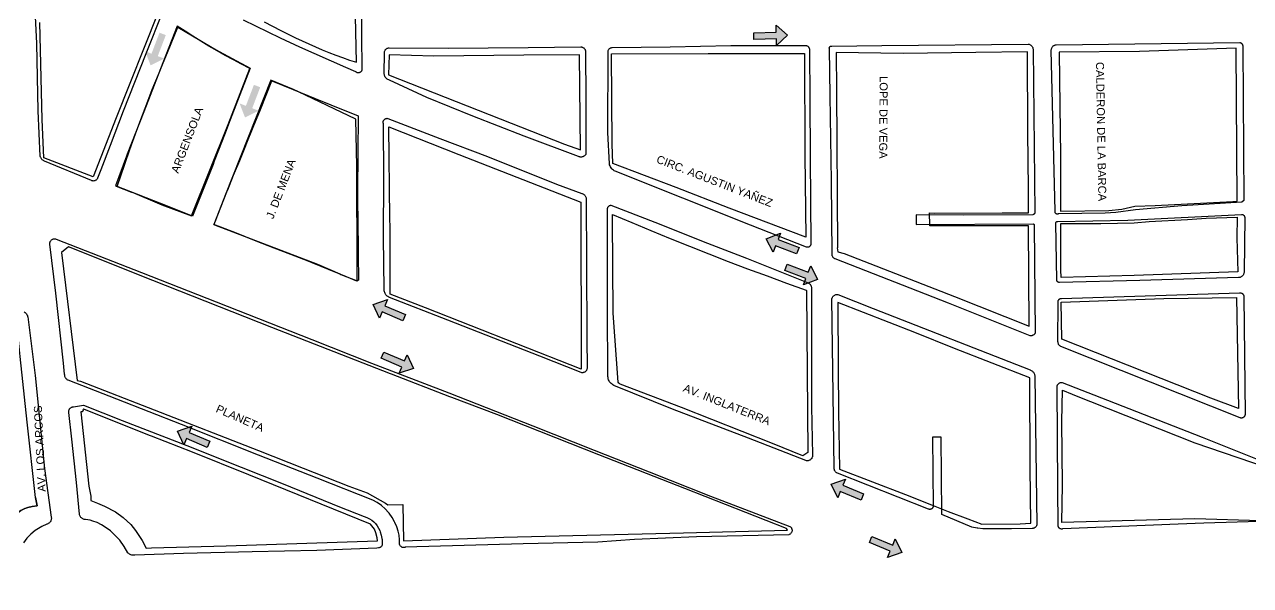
# Model space of a CAD drawing. Header units: metres. Extents: x 668617 to 675126, y 2286318 to 2293677.
# Drawn here: x 671995 to 672761, y 2290429 to 2290780 of the extents above; entities that cross this region are included whole.
import ezdxf

# ---------------------------------------------------------------- set-up
doc = ezdxf.new("R2010")
doc.units = ezdxf.units.M
doc.header["$MEASUREMENT"] = 0
for name, color, linetype in [('0_SENTIDO-VIAL', 30, 'Continuous'), ('DMTG-BANQUETA', 252, 'Continuous'), ('DMTG-MANZANA', 253, 'Continuous'), ('DMTG-NOM-CALLES', 251, 'Continuous'), ('DMTG-TRAZA-BASE', 7, 'Continuous'), ('DMTG_SECCIONES_VIALES', 250, 'Continuous')]:
    doc.layers.add(name, color=color, linetype=linetype)
doc.styles.get("Standard").update_dxf_attribs({"font": 'arial.ttf'})

# ---------------------------------------------------------------- blocks, each defined once
blk = doc.blocks.new('traza_base_proyecto')
at = {"layer": '0_SENTIDO-VIAL'}
for points in [[(526.03, -1878.26), (521.01, -1891.38), (524.95, -1892.88), (516.54, -1897.19), (513.14, -1888.37), (517.08, -1889.87), (522.09, -1876.75)], [(893.48, -1876.79), (907.52, -1876.37), (907.39, -1872.15), (914.6, -1878.26), (907.77, -1884.79), (907.64, -1880.58), (893.6, -1881)], [(585.03, -1910.82), (580.02, -1923.94), (583.95, -1925.44), (575.54, -1929.75), (572.14, -1920.93), (576.08, -1922.43), (581.1, -1909.31)], [(920.24, -2014.9), (907.12, -2009.9), (905.62, -2013.84), (901.3, -2005.43), (910.11, -2002.02), (908.61, -2005.96), (921.74, -2010.96)], [(914.42, -2021.39), (927.55, -2026.39), (929.04, -2022.45), (933.36, -2030.86), (924.55, -2034.27), (926.05, -2030.33), (912.92, -2025.33)], [(674.18, -2056.64), (661.27, -2051.13), (659.61, -2055), (655.63, -2046.43), (664.57, -2043.38), (662.92, -2047.25), (675.84, -2052.76)], [(662.31, -2076.21), (675.23, -2081.73), (676.88, -2077.85), (680.86, -2086.42), (671.92, -2089.48), (673.58, -2085.6), (660.66, -2080.09)], [(551.91, -2135.8), (539, -2130.29), (537.34, -2134.16), (533.36, -2125.59), (542.3, -2122.54), (540.65, -2126.41), (553.57, -2131.93)], [(960.48, -2168.73), (947.53, -2163.3), (945.9, -2167.19), (941.86, -2158.65), (950.78, -2155.53), (949.16, -2159.42), (962.11, -2164.84)], [(967.34, -2191.36), (980.3, -2196.78), (981.93, -2192.89), (985.97, -2201.43), (977.05, -2204.55), (978.67, -2200.67), (965.72, -2195.24)]]:
    blk.add_hatch(color=256, dxfattribs=at).paths.add_polyline_path(points)
for points in [[(893.48, -1876.79), (907.52, -1876.37), (907.39, -1872.15), (914.6, -1878.26), (907.77, -1884.79), (907.64, -1880.58), (893.6, -1881)], [(920.24, -2014.9), (907.12, -2009.9), (905.62, -2013.84), (901.3, -2005.43), (910.11, -2002.02), (908.61, -2005.96), (921.74, -2010.96)], [(914.42, -2021.39), (927.55, -2026.39), (929.04, -2022.45), (933.36, -2030.86), (924.55, -2034.27), (926.05, -2030.33), (912.92, -2025.33)], [(674.18, -2056.64), (661.27, -2051.13), (659.61, -2055), (655.63, -2046.43), (664.57, -2043.38), (662.92, -2047.25), (675.84, -2052.76)], [(662.31, -2076.21), (675.23, -2081.73), (676.88, -2077.85), (680.86, -2086.42), (671.92, -2089.48), (673.58, -2085.6), (660.66, -2080.09)], [(551.91, -2135.8), (539, -2130.29), (537.34, -2134.16), (533.36, -2125.59), (542.3, -2122.54), (540.65, -2126.41), (553.57, -2131.93)], [(960.48, -2168.73), (947.53, -2163.3), (945.9, -2167.19), (941.86, -2158.65), (950.78, -2155.53), (949.16, -2159.42), (962.11, -2164.84)], [(967.34, -2191.36), (980.3, -2196.78), (981.93, -2192.89), (985.97, -2201.43), (977.05, -2204.55), (978.67, -2200.67), (965.72, -2195.24)]]:
    blk.add_lwpolyline(points, close=True, dxfattribs=at)
at = {"layer": 'DMTG-BANQUETA', "linetype": 'Continuous', "lineweight": 25}
for points in [[(648.34, -1846.48, 0), (648.35, -1877.95, 0), (648.53, -1899.92, 0), (648.51, -1900.04, 0), (648.44, -1900.29, 0), (648.35, -1900.52, 0), (648.23, -1900.75, 0), (648.09, -1900.96, 0), (647.92, -1901.15, 0), (647.74, -1901.32, 0), (647.72, -1901.34, 0), (647.51, -1901.48, 0), (647.29, -1901.61, 0), (647.06, -1901.71, 0), (646.82, -1901.78, 0), (646.57, -1901.82, 0), (646.31, -1901.84, 0), (646.06, -1901.83, 0), (645.81, -1901.79, 0), (645.57, -1901.72, 0), (645.33, -1901.62, 0), (645.11, -1901.5, 0), (644.9, -1901.36, 0), (644.71, -1901.19, 0), (638.59, -1898.56, 0), (609.81, -1885.73, 0), (597.74, -1880.21, 0), (574.53, -1868.84, 0)], [(524.17, -1863.4, 0), (513.56, -1890.01, 0), (499.47, -1925.85, 0), (491.22, -1947.28, 0), (485.32, -1962.46, 0), (483.43, -1967.52, 0), (483.31, -1967.81, 0), (483.15, -1968.08, 0), (482.97, -1968.34, 0), (482.76, -1968.57, 0), (482.52, -1968.78, 0), (482.26, -1968.96, 0), (481.98, -1969.11, 0), (481.9, -1969.15, 0), (481.6, -1969.26, 0), (481.3, -1969.33, 0), (480.98, -1969.37, 0), (480.67, -1969.38, 0), (480.35, -1969.35, 0), (480.04, -1969.28, 0), (479.74, -1969.18, 0), (479.56, -1969.1, 0), (450.32, -1956.95, 0), (449.9, -1956.8, 0), (449.5, -1956.6, 0), (449.12, -1956.36, 0), (448.78, -1956.08, 0), (448.6, -1955.91, 0), (448.31, -1955.57, 0), (448.06, -1955.2, 0), (447.85, -1954.8, 0), (447.69, -1954.39, 0), (447.57, -1953.95, 0), (447.57, -1953.94, 0), (446.28, -1925.61, 0), (445.48, -1883.47, 0), (444.48, -1862.53, 0)], [(437.56, -2051.05, 0), (438.04, -2051.42, 0), (438.13, -2051.51, 0), (438.55, -2051.94, 0), (438.92, -2052.41, 0), (439.24, -2052.92, 0), (439.49, -2053.47, 0), (439.69, -2054.04, 0), (439.71, -2054.12, 0), (444.31, -2090.83, 0), (450.12, -2148.95, 0), (454.44, -2179.41, 0), (454.5, -2179.82, 0), (454.51, -2180.24, 0), (454.48, -2180.66, 0), (454.4, -2181.07, 0), (454.27, -2181.47, 0), (454.1, -2181.85, 0), (453.89, -2182.21, 0), (453.83, -2182.29, 0), (453.57, -2182.62, 0), (453.27, -2182.92, 0), (452.94, -2183.18, 0), (452.59, -2183.4, 0), (452.21, -2183.58, 0), (451.82, -2183.72, 0), (451.78, -2183.73, 0), (448.56, -2185.17, 0), (445.52, -2186.95, 0), (444.38, -2187.75, 0), (441.66, -2189.99, 0), (439.2, -2192.52, 0), (437.05, -2195.31, 0)], [(1216.37, -2181.76, 0), (1174.81, -2183.13, 0), (1158.76, -2183.66, 0), (1086.58, -2186.67, 0), (1086.38, -2186.72, 0), (1086.15, -2186.75, 0), (1085.92, -2186.76, 0), (1085.69, -2186.75, 0), (1085.46, -2186.72, 0), (1085.24, -2186.66, 0), (1085.01, -2186.58, 0), (1084.81, -2186.48, 0), (1084.62, -2186.36, 0), (1084.43, -2186.22, 0), (1084.37, -2186.17, 0), (1084.19, -2186.01, 0), (1084.06, -2185.83, 0), (1083.93, -2185.64, 0), (1083.81, -2185.44, 0), (1083.72, -2185.22, 0), (1083.65, -2185, 0), (1083.61, -2184.78, 0), (1083.57, -2161.27, 0), (1083, -2097.66, 0), (1083.06, -2097.4, 0), (1083.13, -2097.13, 0), (1083.23, -2096.88, 0), (1083.36, -2096.63, 0), (1083.5, -2096.4, 0), (1083.67, -2096.19, 0), (1083.87, -2095.99, 0), (1084.07, -2095.81, 0), (1084.11, -2095.78, 0), (1084.34, -2095.63, 0), (1084.58, -2095.5, 0), (1084.83, -2095.39, 0), (1085.1, -2095.31, 0), (1085.37, -2095.26, 0), (1085.64, -2095.23, 0), (1085.91, -2095.23, 0), (1086.19, -2095.25, 0), (1114.5, -2106.33, 0), (1173.75, -2129.38, 0), (1219.58, -2147.69, 0)]]:
    blk.add_polyline3d(points, dxfattribs=at)
for points in [[(548.57, -1976.67, 0), (542.76, -1991.36, 0), (539.95, -1990.25, 0), (526.01, -1984.76, 0), (518.48, -1981.79, 0), (507.97, -1977.65, 0), (495.62, -1972.78, 0), (500.42, -1958.91, 0), (503.64, -1949.6, 0), (505.39, -1944.54, 0), (507.09, -1939.97, 0), (510.48, -1930.89, 0), (514.1, -1921.19, 0), (516.17, -1915.66, 0), (517.57, -1912.27, 0), (521.48, -1902.77, 0), (524.42, -1895.67, 0), (527.16, -1889.03, 0), (533.62, -1873.36, 0), (547.21, -1881.38, 0), (556.08, -1886.61, 0), (559.31, -1888.51, 0), (564.77, -1891.43, 0), (578.77, -1898.91, 0), (569.88, -1921.97, 0), (566.34, -1931.14, 0), (562.69, -1940.55, 0), (559.04, -1950.03, 0), (556.35, -1957, 0), (555.54, -1959.04, 0), (551.82, -1968.45, 0)], [(927.32, -2010.73, 0), (927.08, -2010.75, 0), (926.84, -2010.74, 0), (926.6, -2010.7, 0), (926.39, -2010.64, 0), (891.35, -1996.86, 0), (806.92, -1963.34, 0), (806.3, -1963.03, 0), (805.71, -1962.64, 0), (805.17, -1962.2, 0), (804.72, -1961.73, 0), (804.29, -1961.17, 0), (803.92, -1960.58, 0), (803.63, -1959.94, 0), (803.4, -1959.28, 0), (803.28, -1958.74, 0), (802.17, -1939.11, 0), (802.42, -1888.69, 0), (802.43, -1888.4, 0), (802.48, -1888.11, 0), (802.56, -1887.82, 0), (802.67, -1887.55, 0), (802.81, -1887.29, 0), (802.98, -1887.04, 0), (803.18, -1886.81, 0), (803.4, -1886.62, 0), (803.64, -1886.44, 0), (803.89, -1886.3, 0), (804.17, -1886.18, 0), (804.45, -1886.1, 0), (804.74, -1886.05, 0), (804.97, -1886.03, 0), (841.24, -1885.51, 0), (879.06, -1884.81, 0), (924.84, -1884.76, 0), (925.14, -1884.69, 0), (925.44, -1884.66, 0), (925.76, -1884.67, 0), (926.06, -1884.71, 0), (926.36, -1884.78, 0), (926.65, -1884.89, 0), (926.93, -1885.03, 0), (927.19, -1885.19, 0), (927.43, -1885.39, 0), (927.64, -1885.61, 0), (927.75, -1885.75, 0), (927.93, -1886, 0), (928.07, -1886.28, 0), (928.18, -1886.56, 0), (928.26, -1886.86, 0), (928.31, -1887.17, 0), (928.32, -1887.48, 0), (928.3, -1887.71, 0), (928.4, -1918.01, 0), (928.75, -1954.59, 0), (929.18, -2008.86, 0), (929.14, -2009.1, 0), (929.07, -2009.33, 0), (928.97, -2009.55, 0), (928.86, -2009.76, 0), (928.72, -2009.95, 0), (928.56, -2010.13, 0), (928.38, -2010.29, 0), (928.21, -2010.4, 0), (928.01, -2010.52, 0), (927.79, -2010.62, 0), (927.56, -2010.69, 0)], [(1067.06, -1884.92, 0), (1067.28, -1885.18, 0), (1067.44, -1885.4, 0), (1067.62, -1885.69, 0), (1067.76, -1886, 0), (1067.88, -1886.32, 0), (1067.96, -1886.66, 0), (1068, -1887, 0), (1069.15, -1989.08, 0), (1069.15, -1989.11, 0), (1069.11, -1989.27, 0), (1069.06, -1989.43, 0), (1068.99, -1989.59, 0), (1068.91, -1989.73, 0), (1068.81, -1989.87, 0), (1068.7, -1989.99, 0), (1068.58, -1990.11, 0), (1068.44, -1990.21, 0), (1068.31, -1990.3, 0), (1068.16, -1990.37, 0), (1068.01, -1990.43, 0), (1067.84, -1990.48, 0), (1024.35, -1990.64, 0), (994.88, -1990.46, 0), (994.98, -1996.6, 0), (1068.08, -1996.2, 0), (1068.12, -1996.2, 0), (1068.17, -1996.21, 0), (1068.24, -1996.22, 0), (1068.29, -1996.24, 0), (1068.35, -1996.26, 0), (1068.4, -1996.29, 0), (1068.44, -1996.32, 0), (1068.5, -1996.36, 0), (1068.54, -1996.41, 0), (1068.57, -1996.45, 0), (1068.61, -1996.5, 0), (1068.61, -1996.53, 0), (1068.65, -1996.58, 0), (1068.67, -1996.64, 0), (1068.68, -1996.69, 0), (1068.69, -1996.75, 0), (1068.69, -1996.81, 0), (1068.69, -1996.87, 0), (1068.68, -1996.93, 0), (1069.35, -2064.26, 0), (1069.29, -2064.4, 0), (1069.16, -2064.65, 0), (1069.01, -2064.89, 0), (1068.82, -2065.1, 0), (1068.63, -2065.3, 0), (1068.41, -2065.48, 0), (1068.17, -2065.64, 0), (1067.93, -2065.77, 0), (1067.81, -2065.83, 0), (1067.54, -2065.93, 0), (1067.27, -2066, 0), (1066.98, -2066.04, 0), (1066.71, -2066.05, 0), (1066.43, -2066.04, 0), (1066.15, -2066, 0), (1015.26, -2045.77, 0), (944.4, -2018.01, 0), (944.38, -2018.01, 0), (944.1, -2017.89, 0), (943.84, -2017.75, 0), (943.59, -2017.58, 0), (943.35, -2017.38, 0), (943.14, -2017.17, 0), (942.95, -2016.93, 0), (942.8, -2016.7, 0), (942.65, -2016.43, 0), (942.54, -2016.15, 0), (942.45, -2015.87, 0), (942.39, -2015.57, 0), (942, -1969.49, 0), (941.21, -1916.25, 0), (940.69, -1886.57, 0), (940.69, -1886.51, 0), (940.67, -1886.39, 0), (940.68, -1886.27, 0), (940.69, -1886.14, 0), (940.71, -1886.02, 0), (940.75, -1885.91, 0), (940.8, -1885.79, 0), (940.86, -1885.69, 0), (940.93, -1885.59, 0), (941.01, -1885.49, 0), (941.02, -1885.47, 0), (941.11, -1885.39, 0), (941.21, -1885.31, 0), (941.32, -1885.25, 0), (941.43, -1885.19, 0), (941.54, -1885.15, 0), (941.66, -1885.12, 0), (941.77, -1885.1, 0), (941.9, -1885.09, 0), (942.02, -1885.09, 0), (942.15, -1885.11, 0), (973.42, -1884.66, 0), (1064.85, -1883.84, 0), (1064.96, -1883.85, 0), (1065.3, -1883.91, 0), (1065.63, -1884, 0), (1065.95, -1884.13, 0), (1066.26, -1884.28, 0), (1066.55, -1884.47, 0), (1066.81, -1884.68, 0)], [(1083.29, -1990.06, 0), (1083.14, -1990.06, 0), (1082.99, -1990.04, 0), (1082.84, -1990.01, 0), (1082.7, -1989.96, 0), (1082.57, -1989.9, 0), (1082.43, -1989.83, 0), (1082.31, -1989.74, 0), (1082.21, -1989.65, 0), (1082.1, -1989.54, 0), (1082.01, -1989.43, 0), (1081.93, -1989.3, 0), (1081.86, -1989.17, 0), (1081.8, -1989.03, 0), (1081.76, -1988.89, 0), (1081.73, -1988.74, 0), (1081.72, -1988.59, 0), (1081.72, -1988.44, 0), (1081.74, -1988.29, 0), (1081.77, -1988.14, 0), (1079.4, -1887.57, 0), (1079.41, -1887.41, 0), (1079.46, -1887.07, 0), (1079.54, -1886.74, 0), (1079.65, -1886.42, 0), (1079.8, -1886.11, 0), (1079.97, -1885.82, 0), (1080.17, -1885.54, 0), (1080.4, -1885.29, 0), (1080.41, -1885.27, 0), (1080.67, -1885.04, 0), (1080.94, -1884.84, 0), (1081.23, -1884.66, 0), (1081.54, -1884.52, 0), (1081.86, -1884.4, 0), (1082.19, -1884.32, 0), (1082.53, -1884.27, 0), (1197.28, -1882.93, 0), (1197.46, -1882.97, 0), (1197.66, -1883.04, 0), (1197.85, -1883.12, 0), (1198.04, -1883.23, 0), (1198.22, -1883.35, 0), (1198.38, -1883.49, 0), (1198.53, -1883.64, 0), (1198.66, -1883.81, 0), (1198.7, -1883.87, 0), (1198.81, -1884.05, 0), (1198.9, -1884.25, 0), (1198.97, -1884.45, 0), (1199.02, -1884.66, 0), (1199.05, -1884.87, 0), (1199.06, -1885.08, 0), (1199.05, -1885.29, 0), (1199.65, -1981.63, 0), (1198.38, -1982.51, 0), (1160.89, -1984.94, 0), (1131.99, -1987.33, 0), (1119.83, -1989.09, 0), (1113.1, -1989.56, 0), (1083.82, -1989.95, 0), (1083.73, -1989.98, 0), (1083.59, -1990.02, 0), (1083.44, -1990.05, 0)], [(787.22, -1886.29, 0), (787.46, -1886.5, 0), (787.68, -1886.74, 0), (787.86, -1887.01, 0), (788.03, -1887.3, 0), (788.15, -1887.6, 0), (788.25, -1887.91, 0), (788.3, -1888.24, 0), (788.32, -1888.56, 0), (788.32, -1888.58, 0), (788.56, -1918.17, 0), (788.42, -1952.86, 0), (788.2, -1953.17, 0), (787.94, -1953.45, 0), (787.66, -1953.71, 0), (787.35, -1953.92, 0), (787.02, -1954.11, 0), (786.91, -1954.15, 0), (786.56, -1954.29, 0), (786.19, -1954.38, 0), (785.81, -1954.43, 0), (785.43, -1954.43, 0), (785.06, -1954.4, 0), (784.68, -1954.32, 0), (784.32, -1954.2, 0), (784, -1954.05, 0), (749.99, -1941.38, 0), (717.98, -1928.79, 0), (689.15, -1917.21, 0), (665.79, -1906.47, 0), (665.31, -1906.29, 0), (664.85, -1906.06, 0), (664.42, -1905.78, 0), (664.02, -1905.45, 0), (663.66, -1905.08, 0), (663.5, -1904.88, 0), (663.21, -1904.45, 0), (662.97, -1904, 0), (662.78, -1903.52, 0), (662.65, -1903.02, 0), (662.58, -1902.6, 0), (662.67, -1889.16, 0), (662.69, -1888.82, 0), (662.76, -1888.47, 0), (662.87, -1888.14, 0), (663.01, -1887.83, 0), (663.18, -1887.53, 0), (663.37, -1887.27, 0), (663.61, -1887.02, 0), (663.87, -1886.79, 0), (664.15, -1886.6, 0), (664.46, -1886.43, 0), (664.78, -1886.31, 0), (665.12, -1886.22, 0), (665.46, -1886.16, 0), (665.62, -1886.15, 0), (702.49, -1886.45, 0), (752.53, -1886.08, 0), (785.4, -1885.65, 0), (785.73, -1885.67, 0), (786.05, -1885.73, 0), (786.36, -1885.82, 0), (786.67, -1885.94, 0), (786.95, -1886.1, 0)], [(646.37, -2031.29, 0), (645.44, -2031.84, 0), (636.5, -2028.19, 0), (631.34, -2026.09, 0), (623.15, -2022.75, 0), (617.52, -2020.45, 0), (614.94, -2019.45, 0), (606.85, -2016.32, 0), (602.49, -2014.63, 0), (593.75, -2011.25, 0), (582.59, -2006.93, 0), (570.12, -2002.02, 0), (556.12, -1996.5, 0), (556.79, -1994.82, 0), (558.48, -1990.57, 0), (564.18, -1976.22, 0), (564.69, -1974.96, 0), (568.42, -1965.78, 0), (572.19, -1956.5, 0), (575.97, -1947.21, 0), (576.23, -1946.56, 0), (577.04, -1944.58, 0), (579.79, -1937.82, 0), (580.59, -1935.85, 0), (585.1, -1924.62, 0), (592.27, -1906.81, 0), (605.72, -1912.28, 0), (619.31, -1917.8, 0), (629.23, -1921.83, 0), (646.21, -1928.73, 0), (646.02, -1951.95, 0), (645.96, -1959.84, 0), (645.9, -1967.84, 0), (645.84, -1975.16, 0), (645.85, -1976.18, 0), (645.92, -1983.99, 0), (646, -1991.89, 0), (646.06, -2000.03, 0), (646.14, -2007.06, 0), (646.22, -2015.14, 0)], [(786.62, -2089.11, 0), (786.29, -2089.13, 0), (785.96, -2089.1, 0), (785.63, -2089.04, 0), (785.5, -2089.01, 0), (759.73, -2078.81, 0), (702.31, -2056.34, 0), (665.81, -2042.08, 0), (665.3, -2041.87, 0), (664.82, -2041.59, 0), (664.37, -2041.26, 0), (663.96, -2040.89, 0), (663.59, -2040.47, 0), (663.28, -2040.04, 0), (663.03, -2039.55, 0), (662.82, -2039.04, 0), (662.66, -2038.5, 0), (662.56, -2037.95, 0), (662.54, -2037.39, 0), (662.56, -2036.93, 0), (662.15, -2004.66, 0), (662.19, -1967.46, 0), (661.97, -1933.45, 0), (661.9, -1933.18, 0), (661.86, -1932.9, 0), (661.86, -1932.62, 0), (661.88, -1932.35, 0), (661.94, -1932.07, 0), (662.03, -1931.81, 0), (662.14, -1931.56, 0), (662.29, -1931.32, 0), (662.46, -1931.1, 0), (662.61, -1930.93, 0), (662.82, -1930.75, 0), (663.05, -1930.59, 0), (663.3, -1930.46, 0), (663.56, -1930.36, 0), (663.82, -1930.29, 0), (664.1, -1930.25, 0), (664.38, -1930.23, 0), (664.65, -1930.25, 0), (664.75, -1930.27, 0), (697.33, -1942.8, 0), (727.05, -1954.03, 0), (770.12, -1971.29, 0), (785.92, -1977.16, 0), (786.31, -1977.26, 0), (786.68, -1977.41, 0), (787.03, -1977.6, 0), (787.36, -1977.82, 0), (787.66, -1978.08, 0), (787.93, -1978.37, 0), (788.16, -1978.7, 0), (788.36, -1979.04, 0), (788.52, -1979.41, 0), (788.63, -1979.79, 0), (788.71, -1980.18, 0), (788.73, -1980.58, 0), (788.73, -1980.63, 0), (789.02, -2020.77, 0), (789.07, -2067.68, 0), (789.32, -2086.2, 0), (789.29, -2086.53, 0), (789.23, -2086.86, 0), (789.13, -2087.18, 0), (789, -2087.48, 0), (788.83, -2087.77, 0), (788.63, -2088.04, 0), (788.41, -2088.28, 0), (788.16, -2088.5, 0), (787.88, -2088.69, 0), (787.59, -2088.85, 0), (787.27, -2088.97, 0), (786.95, -2089.06, 0)], [(927.14, -2144.11, 0), (926.76, -2144.12, 0), (926.39, -2144.09, 0), (926.01, -2144.02, 0), (925.97, -2144.01, 0), (890.25, -2129.97, 0), (842.69, -2111.82, 0), (806.07, -2097.03, 0), (805.45, -2096.71, 0), (804.87, -2096.32, 0), (804.32, -2095.87, 0), (803.84, -2095.37, 0), (803.41, -2094.81, 0), (803.39, -2094.78, 0), (803.03, -2094.18, 0), (802.74, -2093.54, 0), (802.52, -2092.87, 0), (802.38, -2092.18, 0), (802.32, -2091.48, 0), (802.32, -2091.19, 0), (801.97, -2048.39, 0), (802, -1999.92, 0), (802.06, -1987.56, 0), (802.02, -1987.27, 0), (802.02, -1986.97, 0), (802.05, -1986.68, 0), (802.11, -1986.39, 0), (802.2, -1986.11, 0), (802.33, -1985.84, 0), (802.34, -1985.82, 0), (802.49, -1985.57, 0), (802.68, -1985.34, 0), (802.88, -1985.13, 0), (803.11, -1984.94, 0), (803.36, -1984.78, 0), (803.63, -1984.65, 0), (803.91, -1984.55, 0), (804.13, -1984.5, 0), (831.62, -1995, 0), (864.49, -2008.13, 0), (888.95, -2017.59, 0), (927.42, -2033.01, 0), (927.77, -2033.17, 0), (928.09, -2033.38, 0), (928.39, -2033.62, 0), (928.66, -2033.89, 0), (928.9, -2034.19, 0), (928.94, -2034.25, 0), (929.14, -2034.59, 0), (929.28, -2034.94, 0), (929.41, -2035.3, 0), (929.49, -2035.68, 0), (929.52, -2036.02, 0), (929.57, -2069.83, 0), (929.51, -2110.44, 0), (930.21, -2140.48, 0), (930.22, -2140.86, 0), (930.19, -2141.23, 0), (930.1, -2141.6, 0), (930, -2141.96, 0), (929.84, -2142.31, 0), (929.65, -2142.63, 0), (929.42, -2142.93, 0), (929.16, -2143.21, 0), (928.87, -2143.45, 0), (928.56, -2143.65, 0), (928.23, -2143.83, 0), (927.88, -2143.96, 0), (927.51, -2144.06, 0)], [(1200.26, -1992.04, 0), (1199.86, -2026.37, 0), (1199.84, -2026.54, 0), (1199.79, -2026.89, 0), (1199.69, -2027.23, 0), (1199.58, -2027.55, 0), (1199.43, -2027.87, 0), (1199.25, -2028.17, 0), (1199.04, -2028.45, 0), (1198.8, -2028.7, 0), (1198.6, -2028.89, 0), (1198.32, -2029.1, 0), (1198.02, -2029.28, 0), (1197.71, -2029.44, 0), (1197.39, -2029.56, 0), (1197.05, -2029.65, 0), (1196.71, -2029.71, 0), (1196.36, -2029.73, 0), (1134.8, -2031.52, 0), (1084.45, -2032.74, 0), (1084.44, -2032.74, 0), (1084.29, -2032.74, 0), (1084.14, -2032.73, 0), (1083.99, -2032.7, 0), (1083.85, -2032.66, 0), (1083.71, -2032.61, 0), (1083.57, -2032.54, 0), (1083.45, -2032.46, 0), (1083.33, -2032.36, 0), (1083.23, -2032.26, 0), (1083.17, -2032.19, 0), (1083.08, -2032.07, 0), (1083, -2031.95, 0), (1082.94, -2031.81, 0), (1082.89, -2031.67, 0), (1082.85, -2031.53, 0), (1082.81, -2031.38, 0), (1082.15, -1995.68, 0), (1082.15, -1995.64, 0), (1082.18, -1995.53, 0), (1082.21, -1995.42, 0), (1082.26, -1995.31, 0), (1082.31, -1995.21, 0), (1082.38, -1995.12, 0), (1082.45, -1995.03, 0), (1082.53, -1994.95, 0), (1082.6, -1994.89, 0), (1082.7, -1994.82, 0), (1082.8, -1994.77, 0), (1082.91, -1994.72, 0), (1083.02, -1994.69, 0), (1083.13, -1994.66, 0), (1083.24, -1994.65, 0), (1083.36, -1994.65, 0), (1083.47, -1994.66, 0), (1127.26, -1993.9, 0), (1198.33, -1990.2, 0), (1198.35, -1990.2, 0), (1198.54, -1990.21, 0), (1198.72, -1990.24, 0), (1198.9, -1990.29, 0), (1199.08, -1990.35, 0), (1199.25, -1990.43, 0), (1199.41, -1990.53, 0), (1199.56, -1990.64, 0), (1199.69, -1990.76, 0), (1199.78, -1990.85, 0), (1199.9, -1990.99, 0), (1200, -1991.15, 0), (1200.09, -1991.32, 0), (1200.16, -1991.49, 0), (1200.21, -1991.67, 0), (1200.24, -1991.86, 0)], [(674.96, -2198.33, 0), (674.67, -2198.34, 0), (674.37, -2198.32, 0), (674.08, -2198.27, 0), (673.79, -2198.19, 0), (673.52, -2198.08, 0), (673.26, -2197.93, 0), (673.02, -2197.76, 0), (672.79, -2197.56, 0), (672.66, -2197.42, 0), (672.48, -2197.18, 0), (672.33, -2196.93, 0), (672.21, -2196.66, 0), (672.11, -2196.37, 0), (672.05, -2196.08, 0), (672.03, -2195.79, 0), (672.03, -2195.49, 0), (672.07, -2195.19, 0), (672.06, -2193.48, 0), (671.8, -2190.63, 0), (671.28, -2188.11, 0), (670.42, -2185.38, 0), (669.25, -2182.77, 0), (669.01, -2182.25, 0), (667.5, -2179.47, 0), (665.69, -2176.87, 0), (665.29, -2176.38, 0), (663.15, -2174.05, 0), (660.76, -2171.98, 0), (658.15, -2170.19, 0), (655.35, -2168.7, 0), (620.6, -2154.98, 0), (584.02, -2140.61, 0), (535.85, -2121.46, 0), (495.39, -2105.65, 0), (465.04, -2093.79, 0), (464.85, -2093.7, 0), (464.48, -2093.47, 0), (464.14, -2093.19, 0), (463.83, -2092.89, 0), (463.55, -2092.55, 0), (463.34, -2092.22, 0), (463.15, -2091.83, 0), (463, -2091.42, 0), (462.89, -2090.99, 0), (462.84, -2090.56, 0), (462.82, -2090.12, 0), (462.03, -2083.14, 0), (457.25, -2039.36, 0), (453.56, -2008.73, 0), (453.54, -2008.49, 0), (453.55, -2008.16, 0), (453.58, -2007.84, 0), (453.67, -2007.53, 0), (453.78, -2007.22, 0), (453.93, -2006.93, 0), (454.11, -2006.66, 0), (454.31, -2006.41, 0), (454.55, -2006.18, 0), (454.65, -2006.09, 0), (454.93, -2005.91, 0), (455.21, -2005.76, 0), (455.51, -2005.64, 0), (455.83, -2005.55, 0), (456.15, -2005.5, 0), (456.47, -2005.49, 0), (456.8, -2005.51, 0), (457.12, -2005.57, 0), (457.43, -2005.66, 0), (510.79, -2026.55, 0), (557.57, -2044.87, 0), (617.19, -2068.31, 0), (654.54, -2083.08, 0), (702.93, -2101.65, 0), (755.4, -2122.32, 0), (793.81, -2137.51, 0), (828.16, -2150.95, 0), (866.4, -2166.14, 0), (915.99, -2185.08, 0), (916.07, -2185.14, 0), (916.35, -2185.33, 0), (916.58, -2185.55, 0), (916.79, -2185.79, 0), (916.98, -2186.06, 0), (917.13, -2186.35, 0), (917.25, -2186.65, 0), (917.33, -2186.96, 0), (917.38, -2187.28, 0), (917.39, -2187.6, 0), (917.37, -2187.92, 0), (917.36, -2187.96, 0), (917.3, -2188.28, 0), (917.2, -2188.59, 0), (917.06, -2188.88, 0), (916.9, -2189.16, 0), (916.71, -2189.42, 0), (916.49, -2189.65, 0), (916.24, -2189.86, 0), (915.97, -2190.04, 0), (915.68, -2190.19, 0), (915.38, -2190.3, 0), (857.72, -2191.54, 0), (818.87, -2193.21, 0), (796.1, -2194.94, 0), (749.26, -2196.01, 0), (675.59, -2198.18, 0), (675.54, -2198.2, 0), (675.26, -2198.28, 0)], [(1069.16, -2091.29, 0), (1070.28, -2184.33, 0), (1070.2, -2184.52, 0), (1070.06, -2184.8, 0), (1069.89, -2185.07, 0), (1069.69, -2185.31, 0), (1069.47, -2185.54, 0), (1069.23, -2185.74, 0), (1069.15, -2185.81, 0), (1068.88, -2185.98, 0), (1068.6, -2186.12, 0), (1068.31, -2186.24, 0), (1068.01, -2186.32, 0), (1067.7, -2186.38, 0), (1067.38, -2186.41, 0), (1054.51, -2186.57, 0), (1037.66, -2186.58, 0), (1036.66, -2186.56, 0), (1033.42, -2186.31, 0), (1033.02, -2186.25, 0), (1029.82, -2185.64, 0), (1011.02, -2177.61, 0), (1010.56, -2129.4, 0), (1005.21, -2129.48, 0), (1005.54, -2172.74, 0), (1005.51, -2172.88, 0), (1005.45, -2173.08, 0), (1005.37, -2173.27, 0), (1005.27, -2173.45, 0), (1005.16, -2173.62, 0), (1005.03, -2173.78, 0), (1004.88, -2173.93, 0), (1004.72, -2174.06, 0), (1004.66, -2174.1, 0), (1004.49, -2174.21, 0), (1004.3, -2174.3, 0), (1004.1, -2174.38, 0), (1003.9, -2174.43, 0), (1003.7, -2174.46, 0), (1003.49, -2174.48, 0), (1003.29, -2174.47, 0), (1003.08, -2174.44, 0), (1002.88, -2174.39, 0), (1002.68, -2174.33, 0), (945.73, -2151.89, 0), (945.71, -2151.89, 0), (945.43, -2151.75, 0), (945.16, -2151.59, 0), (944.91, -2151.39, 0), (944.68, -2151.18, 0), (944.47, -2150.94, 0), (944.28, -2150.69, 0), (944.13, -2150.42, 0), (944.02, -2150.19, 0), (943.91, -2149.89, 0), (943.83, -2149.59, 0), (943.78, -2149.27, 0), (943.76, -2148.96, 0), (943.13, -2102.51, 0), (942.26, -2043, 0), (942.31, -2042.82, 0), (942.42, -2042.48, 0), (942.57, -2042.16, 0), (942.75, -2041.86, 0), (942.95, -2041.57, 0), (943.18, -2041.3, 0), (943.44, -2041.06, 0), (943.72, -2040.85, 0), (943.75, -2040.83, 0), (944.05, -2040.65, 0), (944.37, -2040.5, 0), (944.7, -2040.37, 0), (945.04, -2040.29, 0), (945.39, -2040.23, 0), (945.74, -2040.21, 0), (946.09, -2040.23, 0), (968.14, -2048.91, 0), (1066.15, -2087.32, 0), (1066.45, -2087.45, 0), (1066.86, -2087.66, 0), (1067.25, -2087.91, 0), (1067.61, -2088.2, 0), (1067.93, -2088.53, 0), (1068.23, -2088.88, 0), (1068.49, -2089.26, 0), (1068.64, -2089.53, 0), (1068.82, -2089.95, 0), (1068.98, -2090.38, 0), (1069.09, -2090.83, 0)], [(1198.28, -2117.43, 0), (1198.05, -2117.43, 0), (1197.81, -2117.41, 0), (1197.6, -2117.37, 0), (1197.38, -2117.3, 0), (1085.46, -2072.81, 0), (1085.33, -2072.74, 0), (1085.06, -2072.58, 0), (1084.8, -2072.39, 0), (1084.56, -2072.18, 0), (1084.34, -2071.94, 0), (1084.15, -2071.69, 0), (1083.98, -2071.41, 0), (1083.92, -2071.3, 0), (1083.8, -2071.01, 0), (1083.7, -2070.71, 0), (1083.63, -2070.39, 0), (1083.59, -2070.07, 0), (1083.57, -2069.75, 0), (1083.7, -2044.89, 0), (1083.69, -2044.69, 0), (1083.7, -2044.49, 0), (1083.73, -2044.3, 0), (1083.78, -2044.1, 0), (1083.85, -2043.92, 0), (1083.93, -2043.74, 0), (1084.04, -2043.57, 0), (1084.15, -2043.41, 0), (1084.29, -2043.26, 0), (1084.32, -2043.22, 0), (1084.47, -2043.09, 0), (1084.63, -2042.98, 0), (1084.81, -2042.88, 0), (1084.99, -2042.8, 0), (1085.18, -2042.74, 0), (1085.37, -2042.7, 0), (1085.57, -2042.67, 0), (1085.77, -2042.67, 0), (1197.03, -2039.24, 0), (1197.2, -2039.23, 0), (1197.45, -2039.23, 0), (1197.69, -2039.26, 0), (1197.93, -2039.31, 0), (1198.17, -2039.39, 0), (1198.4, -2039.48, 0), (1198.61, -2039.6, 0), (1198.82, -2039.74, 0), (1199.01, -2039.9, 0), (1199.13, -2040.02, 0), (1199.29, -2040.21, 0), (1199.43, -2040.41, 0), (1199.55, -2040.63, 0), (1199.65, -2040.85, 0), (1199.73, -2041.09, 0), (1199.78, -2041.33, 0), (1199.81, -2041.58, 0), (1200.51, -2115.19, 0), (1200.49, -2115.38, 0), (1200.45, -2115.61, 0), (1200.39, -2115.83, 0), (1200.31, -2116.05, 0), (1200.2, -2116.25, 0), (1200.08, -2116.45, 0), (1199.94, -2116.63, 0), (1199.78, -2116.79, 0), (1199.73, -2116.83, 0), (1199.56, -2116.98, 0), (1199.36, -2117.1, 0), (1199.17, -2117.21, 0), (1198.95, -2117.3, 0), (1198.73, -2117.37, 0), (1198.51, -2117.41, 0)], [(506.13, -2203.16, 0), (505.6, -2203.17, 0), (505.06, -2203.11, 0), (504.79, -2203.05, 0), (504.27, -2202.91, 0), (503.77, -2202.7, 0), (503.3, -2202.44, 0), (502.86, -2202.13, 0), (502.46, -2201.77, 0), (502.38, -2201.69, 0), (500.02, -2197.57, 0), (497.22, -2193.74, 0), (494.85, -2191.11, 0), (491.37, -2187.9, 0), (487.53, -2185.1, 0), (485.82, -2184.04, 0), (483.19, -2182.75, 0), (480.44, -2181.75, 0), (478.73, -2181.31, 0), (475.84, -2180.82, 0), (475.1, -2180.75, 0), (474.67, -2180.63, 0), (474.26, -2180.47, 0), (473.87, -2180.25, 0), (473.5, -2180, 0), (473.25, -2179.79, 0), (472.94, -2179.47, 0), (472.66, -2179.11, 0), (472.43, -2178.73, 0), (472.23, -2178.33, 0), (472.1, -2177.9, 0), (472.01, -2177.48, 0), (470.24, -2157.66, 0), (467.31, -2130.65, 0), (465.47, -2113.94, 0), (465.41, -2113.63, 0), (465.39, -2113.31, 0), (465.41, -2113, 0), (465.46, -2112.68, 0), (465.54, -2112.38, 0), (465.66, -2112.09, 0), (465.81, -2111.81, 0), (465.9, -2111.65, 0), (466.11, -2111.41, 0), (466.34, -2111.18, 0), (466.58, -2110.99, 0), (466.85, -2110.82, 0), (467.14, -2110.68, 0), (467.43, -2110.58, 0), (467.74, -2110.51, 0), (468.06, -2110.48, 0), (468.25, -2110.47, 0), (474.55, -2109.45, 0), (498.82, -2119.05, 0), (539.08, -2134.49, 0), (573.2, -2148.13, 0), (599.42, -2158.49, 0), (634.49, -2172.92, 0), (650.09, -2178.91, 0), (651.71, -2179.51, 0), (653.25, -2180.29, 0), (654.69, -2181.24, 0), (656.01, -2182.34, 0), (656.99, -2183.33, 0), (658.06, -2184.68, 0), (658.98, -2186.14, 0), (659.73, -2187.69, 0), (660.06, -2188.54, 0), (660.71, -2190.61, 0), (661.12, -2192.74, 0), (661.19, -2193.33, 0), (661.3, -2195.49, 0), (661.26, -2196.52, 0), (661.18, -2196.81, 0), (661.07, -2197.09, 0), (660.93, -2197.35, 0), (660.75, -2197.59, 0), (660.56, -2197.81, 0), (660.47, -2197.9, 0), (660.24, -2198.09, 0), (659.99, -2198.25, 0), (659.72, -2198.38, 0), (659.44, -2198.48, 0), (659.15, -2198.55, 0), (658.9, -2198.59, 0), (657.91, -2198.76, 0), (620.42, -2200.26, 0), (579.93, -2201.06, 0), (537.02, -2202.03, 0), (506.67, -2203.1, 0)]]:
    blk.add_polyline3d(points, close=True, dxfattribs=at)
at = {"layer": 'DMTG-MANZANA', "color": 8, "linetype": 'Continuous', "lineweight": 25}
blk.add_line((1123.41, -1986.96), (1131.7, -1985.09), dxfattribs=at)
at = {"layer": 'DMTG-MANZANA', "linetype": 'Continuous', "lineweight": 25}
for points in [[(587.57, -1870.06, 0), (592.67, -1872.73, 0), (597.81, -1875.34, 0), (602.98, -1877.87, 0), (607.06, -1879.92, 0), (611.19, -1881.89, 0), (615.34, -1883.8, 0), (619.53, -1885.64, 0), (623.74, -1887.42, 0), (627.98, -1889.12, 0), (632.25, -1890.75, 0), (636.55, -1892.32, 0), (640.87, -1893.81, 0), (645.22, -1895.23, 0), (644.61, -1866.54, 0)], [(587.57, -1870.06, 0), (592.67, -1872.73, 0), (597.81, -1875.34, 0), (602.98, -1877.87, 0), (607.06, -1879.92, 0), (611.19, -1881.89, 0), (615.34, -1883.8, 0), (619.53, -1885.64, 0), (623.74, -1887.42, 0), (627.98, -1889.12, 0), (632.25, -1890.75, 0), (636.55, -1892.32, 0), (640.87, -1893.81, 0), (645.22, -1895.23, 0), (644.61, -1866.54, 0)], [(521.14, -1864.54, 0), (495.06, -1930, 0), (480.73, -1966.74, 0), (449.77, -1954.94, 0), (448.83, -1930.97, 0), (447.22, -1870.48, 0)], [(521.14, -1864.54, 0), (495.06, -1930, 0), (480.73, -1966.74, 0), (449.77, -1954.94, 0), (448.83, -1930.97, 0), (447.22, -1870.48, 0)], [(749.7, -1890.87, 0), (693.6, -1891.4, 0), (665.51, -1890.49, 0), (665.12, -1903.13, 0), (714.38, -1922.51, 0)], [(775.21, -1946.4, 0), (785.25, -1949.91, 0), (784.66, -1890.51, 0)], [(1192.88, -1982.2, 0), (1195.65, -1981.9, 0), (1194.99, -1886.42, 0), (1134.44, -1888.45, 0)], [(645.45, -1960.08, 0), (644.71, -1930.8, 0), (609.03, -1913.73, 0), (605.76, -1912.27, 0)], [(665.99, -1992.6, 0), (665.3, -1935.58, 0), (709.17, -1952.73, 0)], [(501.88, -1952.5, 0), (501.66, -1953.19, 0), (501.44, -1953.81, 0), (494.53, -1972.31, 0), (495.1, -1972.54, 0), (504.52, -1976.26, 0), (505.01, -1976.44, 0)], [(844.93, -1973.47, 0), (805.36, -1958.45, 0), (804.9, -1946.28, 0)], [(1048.73, -1989.3, 0), (1065.14, -1989.16, 0), (1065.23, -1974.37, 0)], [(1176.11, -1992.58, 0), (1195.64, -1991.94, 0), (1195.45, -2004.94, 0)], [(1085.35, -2024.93, 0), (1085.35, -1995.82, 0), (1110.3, -1995.96, 0)], [(704.76, -2104.67, 0), (703.5, -2104.19, 0), (667.06, -2089.96, 0), (666.54, -2089.75, 0), (592.34, -2060.88, 0), (517.92, -2031.52, 0), (465.2, -2010.44, 0), (460.85, -2014.13, 0), (470.7, -2093.88, 0), (472.7, -2094.33, 0)], [(634.62, -2027.35, 0), (635.41, -2027.68, 0), (645.53, -2031.66, 0), (645.6, -2030.43, 0), (645.63, -2027.05, 0)], [(994.16, -2064.06, 0), (946.01, -2045.22, 0), (946.16, -2086.7, 0)], [(1149.8, -2042.86, 0), (1195.11, -2042.22, 0), (1196.47, -2111.47, 0), (1179.18, -2105.02, 0)], [(1086.08, -2119.62, 0), (1086.42, -2100, 0), (1086.43, -2100.01, 0), (1092.44, -2102.55, 0), (1092.76, -2102.71, 0)], [(515.92, -2128.28, 0), (474.87, -2111.8, 0), (474.27, -2112.22, 0), (474.28, -2112.93, 0), (473.68, -2113.63, 0), (472.86, -2113.65, 0), (477.84, -2160.07, 0), (479.2, -2166.22, 0), (479.11, -2168.95, 0), (483.4, -2170.51, 0), (487.77, -2172.42, 0), (494.53, -2175.91, 0), (499.46, -2179.48, 0), (504.23, -2183.85, 0), (507.11, -2187.77, 0), (511.32, -2193.99, 0), (513.68, -2198.63, 0), (516.99, -2198.46, 0)], [(1213.67, -2148.04, 0), (1279.14, -2173.41, 0), (1277.66, -2180.76, 0), (1210.09, -2181.63, 0), (1169.14, -2180.36, 0)], [(444.67, -2167.14, 0), (445.58, -2172.25, 0), (442.41, -2172.6, 0), (439.9, -2173.28, 0), (438.13, -2173.84, 0), (438.1, -2173.73, 0), (437.85, -2173.9, 0), (435.34, -2175.08, 0), (431.32, -2178.32, 0), (431.33, -2178.33, 0), (431.27, -2178.37, 0), (426.95, -2183.01, 0), (423.26, -2189.56, 0), (421.19, -2194.56, 0), (420.34, -2197.32, 0), (420.16, -2198.69, 0), (420.16, -2200.63, 0), (420.18, -2201.13, 0), (375.16, -2202.66, 0), (375.2, -2197.36, 0)], [(1027.17, -2180.33, 0), (1036.09, -2183.69, 0), (1060.02, -2183.52, 0)]]:
    blk.add_polyline3d(points, dxfattribs=at)
for points in [[(542.16, -1991.08, 0), (565.01, -1934.14, 0), (578.61, -1899.13, 0), (573.41, -1896.46, 0), (568.24, -1893.72, 0), (563.11, -1890.91, 0), (558.02, -1888.03, 0), (552.97, -1885.08, 0), (547.96, -1882.05, 0), (542.99, -1878.97, 0), (538.06, -1875.81, 0), (533.18, -1872.58, 0), (522.7, -1899.33, 0), (512.23, -1926.08, 0), (501.81, -1952.66, 0), (501.66, -1953.19, 0), (501.44, -1953.81, 0), (494.53, -1972.31, 0), (495.1, -1972.54, 0), (504.52, -1976.26, 0), (505.01, -1976.44, 0), (523.64, -1984.24, 0)], [(542.16, -1991.08, 0), (565.01, -1934.14, 0), (578.61, -1899.13, 0), (573.41, -1896.46, 0), (568.24, -1893.72, 0), (563.11, -1890.91, 0), (558.02, -1888.03, 0), (552.97, -1885.08, 0), (547.96, -1882.05, 0), (542.99, -1878.97, 0), (538.06, -1875.81, 0), (533.18, -1872.58, 0), (522.7, -1899.33, 0), (512.23, -1926.08, 0), (501.81, -1952.66, 0), (501.66, -1953.19, 0), (501.44, -1953.81, 0), (494.53, -1972.31, 0), (495.1, -1972.54, 0), (504.52, -1976.26, 0), (505.01, -1976.44, 0), (523.64, -1984.24, 0)], [(784.66, -1890.51, 0), (749.7, -1890.87, 0), (693.6, -1891.4, 0), (665.51, -1890.49, 0), (665.12, -1903.13, 0), (714.38, -1922.51, 0), (775.21, -1946.4, 0), (785.25, -1949.91, 0)], [(784.66, -1890.51, 0), (749.7, -1890.87, 0), (693.6, -1891.4, 0), (665.51, -1890.49, 0), (665.12, -1903.13, 0), (714.38, -1922.51, 0), (775.21, -1946.4, 0), (785.25, -1949.91, 0)], [(925.27, -1889.8, 0), (925.43, -1953.47, 0), (925.95, -2004.38, 0), (878.03, -1986.32, 0), (844.93, -1973.47, 0), (805.36, -1958.45, 0), (804.9, -1946.28, 0), (804.46, -1889.99, 0), (864.95, -1889.73, 0)], [(925.27, -1889.8, 0), (925.43, -1953.47, 0), (925.95, -2004.38, 0), (878.03, -1986.32, 0), (844.93, -1973.47, 0), (805.36, -1958.45, 0), (804.9, -1946.28, 0), (804.46, -1889.99, 0), (864.95, -1889.73, 0)], [(1064.58, -1888.77, 0), (1032.15, -1889.11, 0), (986.84, -1889.79, 0), (944.95, -1889.09, 0), (945.14, -1912.76, 0), (945.7, -2011.04, 0), (945.64, -2011.19, 0), (945.9, -2013.6, 0), (949.95, -2014.66, 0), (1018.97, -2041.61, 0), (1065.48, -2060.08, 0), (1065.15, -1997.47, 0), (1044.03, -1997.36, 0), (1003.42, -1997.42, 0), (1003.46, -1996.91, 0), (1003.26, -1989.33, 0), (1006.19, -1989.41, 0), (1048.73, -1989.3, 0), (1065.14, -1989.16, 0), (1065.23, -1974.37, 0), (1064.76, -1938.93, 0)], [(1064.58, -1888.77, 0), (1032.15, -1889.11, 0), (986.84, -1889.79, 0), (944.95, -1889.09, 0), (945.14, -1912.76, 0), (945.7, -2011.04, 0), (945.64, -2011.19, 0), (945.9, -2013.6, 0), (949.95, -2014.66, 0), (1018.97, -2041.61, 0), (1065.48, -2060.08, 0), (1065.15, -1997.47, 0), (1044.03, -1997.36, 0), (1003.42, -1997.42, 0), (1003.46, -1996.91, 0), (1003.26, -1989.33, 0), (1006.19, -1989.41, 0), (1048.73, -1989.3, 0), (1065.14, -1989.16, 0), (1065.23, -1974.37, 0), (1064.76, -1938.93, 0)], [(1134.44, -1888.45, 0), (1084.37, -1888.9, 0), (1084.81, -1922.36, 0), (1085.06, -1953.47, 0), (1085.18, -1988.32, 0), (1115.32, -1987.86, 0), (1123.41, -1986.96, 0), (1131.7, -1985.09, 0), (1144.3, -1984.59, 0), (1192.88, -1982.2, 0), (1195.65, -1981.9, 0), (1194.99, -1886.42, 0)], [(1134.44, -1888.45, 0), (1084.37, -1888.9, 0), (1084.81, -1922.36, 0), (1085.06, -1953.47, 0), (1085.18, -1988.32, 0), (1115.32, -1987.86, 0), (1123.41, -1986.96, 0), (1131.7, -1985.09, 0), (1144.3, -1984.59, 0), (1192.88, -1982.2, 0), (1195.65, -1981.9, 0), (1194.99, -1886.42, 0)], [(556.56, -1996.76, 0), (620.78, -2021.39, 0), (634.71, -2027.34, 0), (635.41, -2027.68, 0), (645.53, -2031.66, 0), (645.6, -2030.43, 0), (645.63, -2027.05, 0), (645.51, -1995.15, 0), (645.44, -1989.48, 0), (645.34, -1969.27, 0), (645.45, -1960.08, 0), (644.71, -1930.8, 0), (609.03, -1913.73, 0), (605.76, -1912.27, 0), (591.58, -1906.47, 0), (563.27, -1977.84, 0), (556.05, -1996.62, 0)], [(556.56, -1996.76, 0), (620.78, -2021.39, 0), (634.71, -2027.34, 0), (635.41, -2027.68, 0), (645.53, -2031.66, 0), (645.6, -2030.43, 0), (645.63, -2027.05, 0), (645.51, -1995.15, 0), (645.44, -1989.48, 0), (645.34, -1969.27, 0), (645.45, -1960.08, 0), (644.71, -1930.8, 0), (609.03, -1913.73, 0), (605.76, -1912.27, 0), (591.58, -1906.47, 0), (563.27, -1977.84, 0), (556.05, -1996.62, 0)], [(709.17, -1952.73, 0), (785.48, -1982.5, 0), (785.68, -2086.82, 0), (745.41, -2071.05, 0), (688.26, -2048.62, 0), (666.17, -2040.08, 0), (666.17, -1997.78, 0), (665.97, -1993.14, 0), (665.99, -1992.6, 0), (665.3, -1935.58, 0)], [(709.17, -1952.73, 0), (785.48, -1982.5, 0), (785.68, -2086.82, 0), (745.41, -2071.05, 0), (688.26, -2048.62, 0), (666.17, -2040.08, 0), (666.17, -1997.78, 0), (665.97, -1993.14, 0), (665.99, -1992.6, 0), (665.3, -1935.58, 0)], [(927.35, -2138.9, 0), (924.2, -2141.09, 0), (905.24, -2133.43, 0), (886.26, -2125.84, 0), (867.24, -2118.33, 0), (848.2, -2110.88, 0), (829.13, -2103.5, 0), (810.03, -2096.2, 0), (809.51, -2095.92, 0), (809.04, -2095.55, 0), (808.64, -2095.11, 0), (805.54, -2051.89, 0), (805.26, -1993.31, 0), (805.21, -1990.27, 0), (817.17, -1995.35, 0), (829.15, -2000.35, 0), (841.17, -2005.27, 0), (853.23, -2010.11, 0), (865.31, -2014.88, 0), (877.43, -2019.57, 0), (889.57, -2024.17, 0), (901.75, -2028.7, 0), (913.95, -2033.15, 0), (926.19, -2037.52, 0), (926.45, -2037.83, 0), (926.46, -2038.25, 0)], [(927.35, -2138.9, 0), (924.2, -2141.09, 0), (905.24, -2133.43, 0), (886.26, -2125.84, 0), (867.24, -2118.33, 0), (848.2, -2110.88, 0), (829.13, -2103.5, 0), (810.03, -2096.2, 0), (809.51, -2095.92, 0), (809.04, -2095.55, 0), (808.64, -2095.11, 0), (805.54, -2051.89, 0), (805.26, -1993.31, 0), (805.21, -1990.27, 0), (817.17, -1995.35, 0), (829.15, -2000.35, 0), (841.17, -2005.27, 0), (853.23, -2010.11, 0), (865.31, -2014.88, 0), (877.43, -2019.57, 0), (889.57, -2024.17, 0), (901.75, -2028.7, 0), (913.95, -2033.15, 0), (926.19, -2037.52, 0), (926.45, -2037.83, 0), (926.46, -2038.25, 0)], [(1195.95, -2026.11, 0), (1131.11, -2028.38, 0), (1085.48, -2029.68, 0), (1085.35, -2024.93, 0), (1085.35, -1995.82, 0), (1110.3, -1995.96, 0), (1131.11, -1995.48, 0), (1140.66, -1994.58, 0), (1164.44, -1993.38, 0), (1176.24, -1992.57, 0), (1195.64, -1991.94, 0), (1195.45, -2004.94, 0)], [(1195.95, -2026.11, 0), (1131.11, -2028.38, 0), (1085.48, -2029.68, 0), (1085.35, -2024.93, 0), (1085.35, -1995.82, 0), (1110.3, -1995.96, 0), (1131.11, -1995.48, 0), (1140.66, -1994.58, 0), (1164.44, -1993.38, 0), (1176.24, -1992.57, 0), (1195.64, -1991.94, 0), (1195.45, -2004.94, 0)], [(674.13, -2171.41, 0), (674.66, -2194.07, 0), (737.33, -2191.93, 0), (849.61, -2189.18, 0), (914.61, -2187.46, 0), (913.88, -2186.33, 0), (850.41, -2161.51, 0), (796.58, -2140.39, 0), (732.82, -2115.3, 0), (704.76, -2104.67, 0), (703.5, -2104.19, 0), (667.06, -2089.96, 0), (666.54, -2089.75, 0), (592.34, -2060.88, 0), (517.92, -2031.52, 0), (465.2, -2010.44, 0), (460.85, -2014.13, 0), (470.7, -2093.88, 0), (472.7, -2094.33, 0), (518.83, -2112.21, 0), (584.02, -2137.78, 0), (611.81, -2148.68, 0), (640.48, -2159.9, 0), (651.87, -2164.15, 0), (663.28, -2170.68, 0), (664.77, -2171.66, 0)], [(674.13, -2171.41, 0), (674.66, -2194.07, 0), (737.33, -2191.93, 0), (849.61, -2189.18, 0), (914.61, -2187.46, 0), (913.88, -2186.33, 0), (850.41, -2161.51, 0), (796.58, -2140.39, 0), (732.82, -2115.3, 0), (704.76, -2104.67, 0), (703.5, -2104.19, 0), (667.06, -2089.96, 0), (666.54, -2089.75, 0), (592.34, -2060.88, 0), (517.92, -2031.52, 0), (465.2, -2010.44, 0), (460.85, -2014.13, 0), (470.7, -2093.88, 0), (472.7, -2094.33, 0), (518.83, -2112.21, 0), (584.02, -2137.78, 0), (611.81, -2148.68, 0), (640.48, -2159.9, 0), (651.87, -2164.15, 0), (663.28, -2170.68, 0), (664.77, -2171.66, 0)], [(375.43, -2101.4, 0), (375.27, -2128.56, 0), (375.32, -2168.88, 0), (375.2, -2197.39, 0), (375.16, -2202.66, 0), (420.18, -2201.13, 0), (420.16, -2200.63, 0), (420.16, -2198.69, 0), (420.34, -2197.32, 0), (421.19, -2194.56, 0), (423.26, -2189.56, 0), (426.95, -2183.01, 0), (431.27, -2178.37, 0), (435.34, -2175.08, 0), (437.85, -2173.9, 0), (439.9, -2173.28, 0), (442.41, -2172.6, 0), (445.58, -2172.25, 0), (444.67, -2167.14, 0), (439.41, -2120.09, 0), (435.1, -2079, 0), (432.1, -2049.82, 0), (377.73, -2028.6, 0), (375.38, -2059.56, 0)], [(375.43, -2101.4, 0), (375.27, -2128.56, 0), (375.32, -2168.88, 0), (375.2, -2197.39, 0), (375.16, -2202.66, 0), (420.18, -2201.13, 0), (420.16, -2200.63, 0), (420.16, -2198.69, 0), (420.34, -2197.32, 0), (421.19, -2194.56, 0), (423.26, -2189.56, 0), (426.95, -2183.01, 0), (431.27, -2178.37, 0), (435.34, -2175.08, 0), (437.85, -2173.9, 0), (439.9, -2173.28, 0), (442.41, -2172.6, 0), (445.58, -2172.25, 0), (444.67, -2167.14, 0), (439.41, -2120.09, 0), (435.1, -2079, 0), (432.1, -2049.82, 0), (377.73, -2028.6, 0), (375.38, -2059.56, 0)], [(1066.69, -2183.04, 0), (1066.17, -2148.32, 0), (1066.06, -2092.32, 0), (1018.97, -2074.08, 0), (994.16, -2064.06, 0), (946.01, -2045.22, 0), (946.16, -2086.7, 0), (946.43, -2113.18, 0), (946.94, -2149.3, 0), (988.22, -2165.19, 0), (1004.58, -2171.73, 0), (1015.02, -2175.85, 0), (1027.17, -2180.33, 0), (1036.09, -2183.69, 0), (1060.02, -2183.52, 0)], [(1066.69, -2183.04, 0), (1066.17, -2148.32, 0), (1066.06, -2092.32, 0), (1018.97, -2074.08, 0), (994.16, -2064.06, 0), (946.01, -2045.22, 0), (946.16, -2086.7, 0), (946.43, -2113.18, 0), (946.94, -2149.3, 0), (988.22, -2165.19, 0), (1004.58, -2171.73, 0), (1015.02, -2175.85, 0), (1027.17, -2180.33, 0), (1036.09, -2183.69, 0), (1060.02, -2183.52, 0)], [(1179.18, -2105.02, 0), (1085.98, -2068.21, 0), (1085.58, -2045.04, 0), (1149.8, -2042.86, 0), (1195.11, -2042.22, 0), (1196.47, -2111.47, 0)], [(1179.18, -2105.02, 0), (1085.98, -2068.21, 0), (1085.58, -2045.04, 0), (1149.8, -2042.86, 0), (1195.11, -2042.22, 0), (1196.47, -2111.47, 0)], [(1092.76, -2102.71, 0), (1169.05, -2132.91, 0), (1213.67, -2148.04, 0), (1279.14, -2173.41, 0), (1277.66, -2180.76, 0), (1210.09, -2181.63, 0), (1169.14, -2180.36, 0), (1086.08, -2182.64, 0), (1086.36, -2159.24, 0), (1086.08, -2119.62, 0), (1086.42, -2100, 0), (1092.44, -2102.55, 0)], [(1092.76, -2102.71, 0), (1169.05, -2132.91, 0), (1213.67, -2148.04, 0), (1279.14, -2173.41, 0), (1277.66, -2180.76, 0), (1210.09, -2181.63, 0), (1169.14, -2180.36, 0), (1086.08, -2182.64, 0), (1086.36, -2159.24, 0), (1086.08, -2119.62, 0), (1086.42, -2100, 0), (1092.44, -2102.55, 0)], [(516.99, -2198.46, 0), (563.71, -2197.33, 0), (658.33, -2194.17, 0), (658.18, -2192.31, 0), (657.3, -2189.05, 0), (656.55, -2186.94, 0), (653.98, -2183.71, 0), (577.82, -2152.94, 0), (542.62, -2138.82, 0), (517.05, -2128.73, 0), (515.92, -2128.28, 0), (474.87, -2111.8, 0), (474.27, -2112.22, 0), (474.28, -2112.93, 0), (473.68, -2113.63, 0), (472.86, -2113.65, 0), (477.84, -2160.07, 0), (479.2, -2166.22, 0), (479.11, -2168.95, 0), (483.4, -2170.51, 0), (487.77, -2172.42, 0), (494.53, -2175.91, 0), (499.46, -2179.48, 0), (504.23, -2183.85, 0), (507.11, -2187.77, 0), (511.32, -2193.99, 0), (513.68, -2198.63, 0)], [(516.99, -2198.46, 0), (563.71, -2197.33, 0), (658.33, -2194.17, 0), (658.18, -2192.31, 0), (657.3, -2189.05, 0), (656.55, -2186.94, 0), (653.98, -2183.71, 0), (577.82, -2152.94, 0), (542.62, -2138.82, 0), (517.05, -2128.73, 0), (515.92, -2128.28, 0), (474.87, -2111.8, 0), (474.27, -2112.22, 0), (474.28, -2112.93, 0), (473.68, -2113.63, 0), (472.86, -2113.65, 0), (477.84, -2160.07, 0), (479.2, -2166.22, 0), (479.11, -2168.95, 0), (483.4, -2170.51, 0), (487.77, -2172.42, 0), (494.53, -2175.91, 0), (499.46, -2179.48, 0), (504.23, -2183.85, 0), (507.11, -2187.77, 0), (511.32, -2193.99, 0), (513.68, -2198.63, 0)]]:
    blk.add_polyline3d(points, close=True, dxfattribs=at)
at = {"layer": 'DMTG-NOM-CALLES'}
for s, rotation, p in [('CALDERON DE LA BARCA', 271.01596, (1107.3, -1895.07)), ('LOPE DE VEGA', 269.60284, (972.19, -1903.81)), ('ARGENSOLA', 68.85826, (533.83, -1964.97)), ('CIRC. AGUSTIN YAÑEZ', 338.68826, (832.13, -1957.71)), ('J. DE MENA', 68.85826, (593.15, -1993.47)), ('AV. INGLATERRA', 338.28826, (848.88, -2100.63)), ('AV. LOS ARCOS', 92.68826, (451.03, -2163.4)), ('PLANETA', 336.40826, (556.85, -2113.49))]:
    blk.add_text(s, height=5, rotation=rotation, dxfattribs=at).set_placement(p)

msp = doc.modelspace()

# ---------------------------------------------------------------- linework, layer by layer
at = {"layer": 'DMTG_SECCIONES_VIALES', "color": 6}
msp.add_circle((673067.74788, 2291619.20218), 2058.07959, dxfattribs=at)

# ---------------------------------------------------------------- block references
at = {"layer": 'DMTG-TRAZA-BASE'}
msp.add_blockref('traza_base_proyecto', (671556.78644, 2292651.27973), dxfattribs=at)

doc.saveas('drawing.dxf')
